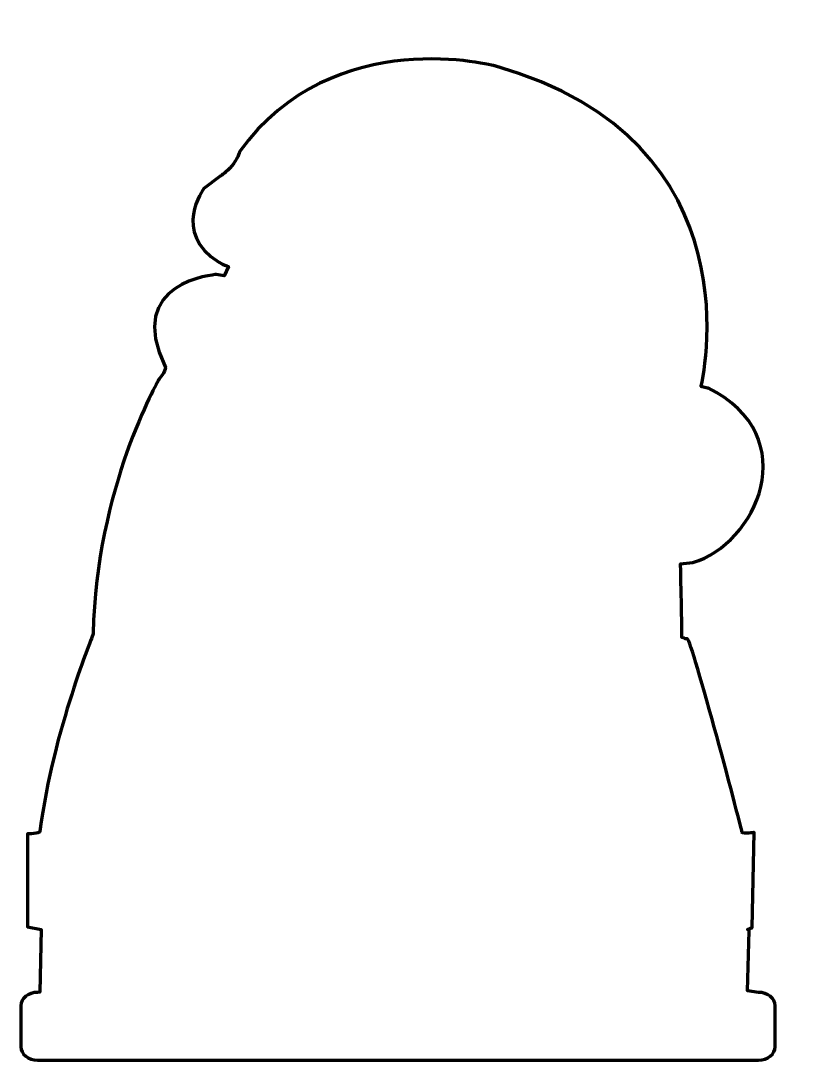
# Model space of a CAD drawing. Header units: centimetres. Extents: x -21475 to 14, y -21475 to 37.
# Drawn here: x -3.4 to 4.58, y 26.06 to 36.62 of the extents above; entities that cross this region are included whole.
import ezdxf

# ---------------------------------------------------------------- set-up
doc = ezdxf.new("R2010")
doc.units = ezdxf.units.CM
doc.header["$MEASUREMENT"] = 0
doc.layers.add('Layer 1', color=7, linetype='Continuous')

msp = doc.modelspace()

# ---------------------------------------------------------------- linework, layer by layer
at = {"layer": 'Layer 1', "color": 250, "lineweight": 120}
msp.add_open_spline([(4.26851, 26.19345), (4.26851, 26.11702), (4.19173, 26.0554), (4.09722, 26.0554), (4.09722, 26.0554), (4.09722, 26.0554), (-3.23031, 26.0554), (-3.23031, 26.0554), (-3.23031, 26.0554), (-3.32495, 26.0554), (-3.40148, 26.11702), (-3.40148, 26.19345), (-3.40148, 26.19345), (-3.40148, 26.19345), (-3.40148, 26.60722), (-3.40148, 26.60722), (-3.40148, 26.60722), (-3.40148, 26.68334), (-3.32495, 26.74521), (-3.23031, 26.74521), (-3.23031, 26.74521), (-3.23031, 26.74521), (-3.20699, 26.7467), (-3.20699, 26.7467), (-3.20699, 26.7467), (-3.20699, 26.7467), (-3.1954, 27.38523), (-3.1954, 27.38523), (-3.1954, 27.38523), (-3.1954, 27.38523), (-3.33196, 27.4123), (-3.33196, 27.4123), (-3.33196, 27.4123), (-3.33196, 27.4123), (-3.33196, 28.35536), (-3.33196, 28.35536), (-3.33196, 28.35536), (-3.33196, 28.35536), (-3.20699, 28.35536), (-3.20699, 28.38305), (-3.20699, 28.38305), (-3.06814, 29.43703), (-2.6654, 30.36622), (-2.6654, 30.39391), (-2.6654, 30.39391), (-2.63755, 31.86402), (-1.99883, 32.97344), (-1.99883, 32.97344), (-1.99883, 32.97344), (-1.99883, 32.97344), (-1.92937, 33.05662), (-1.92937, 33.09824), (-1.92937, 33.09824), (-2.35984, 33.972), (-1.41543, 34.0413), (-1.41543, 34.0413), (-1.41543, 34.0413), (-1.41543, 34.0413), (-1.33227, 34.02743), (-1.33227, 34.02743), (-1.33227, 34.02743), (-1.33227, 34.02743), (-1.29059, 34.12454), (-1.29059, 34.12454), (-1.29059, 34.12454), (-1.29059, 34.12454), (-1.27664, 34.11066), (-1.38778, 34.1661), (-1.38778, 34.1661), (-1.87381, 34.47124), (-1.54052, 34.915), (-1.54052, 34.915), (-1.54052, 34.915), (-1.54052, 34.915), (-1.37376, 35.03985), (-1.37376, 35.03985), (-1.37376, 35.03985), (-1.37376, 35.03985), (-1.33227, 35.06754), (-1.27664, 35.12303), (-1.27664, 35.12303), (-1.22114, 35.17852), (-1.17952, 35.2617), (-1.17952, 35.28951), (-1.17952, 35.28951), (-0.20734, 36.6209), (1.44524, 36.14933), (1.41739, 36.16321), (1.41739, 36.16321), (4.13927, 35.40037), (3.51438, 32.90414), (3.51438, 32.90414), (3.51438, 32.90414), (3.51438, 32.90414), (3.59767, 32.87639), (3.58372, 32.89026), (3.58372, 32.89026), (4.58362, 32.39102), (4.06987, 31.29535), (3.43103, 31.11506), (3.43103, 31.11506), (3.43103, 31.11506), (3.30607, 31.10119), (3.30607, 31.10119), (3.30607, 31.10119), (3.30607, 31.10119), (3.31996, 30.50489), (3.31996, 30.35235), (3.31996, 30.35235), (3.36157, 30.33848), (3.34774, 30.33848), (3.37552, 30.33848), (3.37552, 30.33848), (3.41714, 30.33848), (3.94484, 28.35536), (3.93101, 28.36911), (3.93101, 28.36911), (3.94484, 28.35536), (4.05598, 28.36911), (4.05598, 28.36911), (4.05598, 28.36911), (4.05598, 28.36911), (4.03464, 27.40567), (4.03464, 27.40567), (4.03464, 27.40567), (4.03464, 27.40567), (3.98646, 27.38455), (3.98646, 27.38455), (3.98646, 27.38455), (3.98646, 27.38455), (4.00457, 27.37149), (4.00457, 27.37149), (4.00457, 27.37149), (4.00457, 27.37149), (3.98646, 26.76045), (3.98646, 26.76045), (3.98646, 26.76045), (3.98646, 26.76045), (4.09722, 26.74521), (4.09722, 26.74521), (4.09722, 26.74521), (4.19173, 26.74521), (4.26851, 26.68334), (4.26851, 26.60722), (4.26851, 26.60722), (4.26851, 26.60722), (4.26851, 26.19345), (4.26851, 26.19345)], degree=3, knots=[0, 0, 0, 0, 0.02631579, 0.02631579, 0.02631579, 0.02631579, 0.05263158, 0.05263158, 0.05263158, 0.05263158, 0.07894737, 0.07894737, 0.07894737, 0.07894737, 0.10526316, 0.10526316, 0.10526316, 0.10526316, 0.13157895, 0.13157895, 0.13157895, 0.13157895, 0.15789474, 0.15789474, 0.15789474, 0.15789474, 0.18421053, 0.18421053, 0.18421053, 0.18421053, 0.21052632, 0.21052632, 0.21052632, 0.21052632, 0.23684211, 0.23684211, 0.23684211, 0.23684211, 0.26315789, 0.26315789, 0.26315789, 0.26315789, 0.28947368, 0.28947368, 0.28947368, 0.28947368, 0.31578947, 0.31578947, 0.31578947, 0.31578947, 0.34210526, 0.34210526, 0.34210526, 0.34210526, 0.36842105, 0.36842105, 0.36842105, 0.36842105, 0.39473684, 0.39473684, 0.39473684, 0.39473684, 0.42105263, 0.42105263, 0.42105263, 0.42105263, 0.44736842, 0.44736842, 0.44736842, 0.44736842, 0.47368421, 0.47368421, 0.47368421, 0.47368421, 0.5, 0.5, 0.5, 0.5, 0.52631579, 0.52631579, 0.52631579, 0.52631579, 0.55263158, 0.55263158, 0.55263158, 0.55263158, 0.57894737, 0.57894737, 0.57894737, 0.57894737, 0.60526316, 0.60526316, 0.60526316, 0.60526316, 0.63157895, 0.63157895, 0.63157895, 0.63157895, 0.65789474, 0.65789474, 0.65789474, 0.65789474, 0.68421053, 0.68421053, 0.68421053, 0.68421053, 0.71052632, 0.71052632, 0.71052632, 0.71052632, 0.73684211, 0.73684211, 0.73684211, 0.73684211, 0.76315789, 0.76315789, 0.76315789, 0.76315789, 0.78947368, 0.78947368, 0.78947368, 0.78947368, 0.81578947, 0.81578947, 0.81578947, 0.81578947, 0.84210526, 0.84210526, 0.84210526, 0.84210526, 0.86842105, 0.86842105, 0.86842105, 0.86842105, 0.89473684, 0.89473684, 0.89473684, 0.89473684, 0.92105263, 0.92105263, 0.92105263, 0.92105263, 0.94736842, 0.94736842, 0.94736842, 0.94736842, 1, 1, 1, 1], dxfattribs=at)
msp.add_open_spline([(4.26851, 26.19345), (4.26851, 26.11702), (4.19173, 26.0554), (4.09722, 26.0554), (4.09722, 26.0554), (4.09722, 26.0554), (-3.23031, 26.0554), (-3.23031, 26.0554), (-3.23031, 26.0554), (-3.32495, 26.0554), (-3.40148, 26.11702), (-3.40148, 26.19345), (-3.40148, 26.19345), (-3.40148, 26.19345), (-3.40148, 26.60722), (-3.40148, 26.60722), (-3.40148, 26.60722), (-3.40148, 26.68334), (-3.32495, 26.74521), (-3.23031, 26.74521), (-3.23031, 26.74521), (-3.23031, 26.74521), (-3.20699, 26.7467), (-3.20699, 26.7467), (-3.20699, 26.7467), (-3.20699, 26.7467), (-3.1954, 27.38523), (-3.1954, 27.38523), (-3.1954, 27.38523), (-3.1954, 27.38523), (-3.33196, 27.4123), (-3.33196, 27.4123), (-3.33196, 27.4123), (-3.33196, 27.4123), (-3.33196, 28.35536), (-3.33196, 28.35536), (-3.33196, 28.35536), (-3.33196, 28.35536), (-3.20699, 28.35536), (-3.20699, 28.38305), (-3.20699, 28.38305), (-3.06814, 29.43703), (-2.6654, 30.36622), (-2.6654, 30.39391), (-2.6654, 30.39391), (-2.63755, 31.86402), (-1.99883, 32.97344), (-1.99883, 32.97344), (-1.99883, 32.97344), (-1.99883, 32.97344), (-1.92937, 33.05662), (-1.92937, 33.09824), (-1.92937, 33.09824), (-2.35984, 33.972), (-1.41543, 34.0413), (-1.41543, 34.0413), (-1.41543, 34.0413), (-1.41543, 34.0413), (-1.33227, 34.02743), (-1.33227, 34.02743), (-1.33227, 34.02743), (-1.33227, 34.02743), (-1.29059, 34.12454), (-1.29059, 34.12454), (-1.29059, 34.12454), (-1.29059, 34.12454), (-1.27664, 34.11066), (-1.38778, 34.1661), (-1.38778, 34.1661), (-1.87381, 34.47124), (-1.54052, 34.915), (-1.54052, 34.915), (-1.54052, 34.915), (-1.54052, 34.915), (-1.37376, 35.03985), (-1.37376, 35.03985), (-1.37376, 35.03985), (-1.37376, 35.03985), (-1.33227, 35.06754), (-1.27664, 35.12303), (-1.27664, 35.12303), (-1.22114, 35.17852), (-1.17952, 35.2617), (-1.17952, 35.28951), (-1.17952, 35.28951), (-0.20734, 36.6209), (1.44524, 36.14933), (1.41739, 36.16321), (1.41739, 36.16321), (4.13927, 35.40037), (3.51438, 32.90414), (3.51438, 32.90414), (3.51438, 32.90414), (3.51438, 32.90414), (3.59767, 32.87639), (3.58372, 32.89026), (3.58372, 32.89026), (4.58362, 32.39102), (4.06987, 31.29535), (3.43103, 31.11506), (3.43103, 31.11506), (3.43103, 31.11506), (3.30607, 31.10119), (3.30607, 31.10119), (3.30607, 31.10119), (3.30607, 31.10119), (3.31996, 30.50489), (3.31996, 30.35235), (3.31996, 30.35235), (3.36157, 30.33848), (3.34774, 30.33848), (3.37552, 30.33848), (3.37552, 30.33848), (3.41714, 30.33848), (3.94484, 28.35536), (3.93101, 28.36911), (3.93101, 28.36911), (3.94484, 28.35536), (4.05598, 28.36911), (4.05598, 28.36911), (4.05598, 28.36911), (4.05598, 28.36911), (4.03464, 27.40567), (4.03464, 27.40567), (4.03464, 27.40567), (4.03464, 27.40567), (3.98646, 27.38455), (3.98646, 27.38455), (3.98646, 27.38455), (3.98646, 27.38455), (4.00457, 27.37149), (4.00457, 27.37149), (4.00457, 27.37149), (4.00457, 27.37149), (3.98646, 26.76045), (3.98646, 26.76045), (3.98646, 26.76045), (3.98646, 26.76045), (4.09722, 26.74521), (4.09722, 26.74521), (4.09722, 26.74521), (4.19173, 26.74521), (4.26851, 26.68334), (4.26851, 26.60722), (4.26851, 26.60722), (4.26851, 26.60722), (4.26851, 26.19345), (4.26851, 26.19345)], degree=3, knots=[0, 0, 0, 0, 0.02631579, 0.02631579, 0.02631579, 0.02631579, 0.05263158, 0.05263158, 0.05263158, 0.05263158, 0.07894737, 0.07894737, 0.07894737, 0.07894737, 0.10526316, 0.10526316, 0.10526316, 0.10526316, 0.13157895, 0.13157895, 0.13157895, 0.13157895, 0.15789474, 0.15789474, 0.15789474, 0.15789474, 0.18421053, 0.18421053, 0.18421053, 0.18421053, 0.21052632, 0.21052632, 0.21052632, 0.21052632, 0.23684211, 0.23684211, 0.23684211, 0.23684211, 0.26315789, 0.26315789, 0.26315789, 0.26315789, 0.28947368, 0.28947368, 0.28947368, 0.28947368, 0.31578947, 0.31578947, 0.31578947, 0.31578947, 0.34210526, 0.34210526, 0.34210526, 0.34210526, 0.36842105, 0.36842105, 0.36842105, 0.36842105, 0.39473684, 0.39473684, 0.39473684, 0.39473684, 0.42105263, 0.42105263, 0.42105263, 0.42105263, 0.44736842, 0.44736842, 0.44736842, 0.44736842, 0.47368421, 0.47368421, 0.47368421, 0.47368421, 0.5, 0.5, 0.5, 0.5, 0.52631579, 0.52631579, 0.52631579, 0.52631579, 0.55263158, 0.55263158, 0.55263158, 0.55263158, 0.57894737, 0.57894737, 0.57894737, 0.57894737, 0.60526316, 0.60526316, 0.60526316, 0.60526316, 0.63157895, 0.63157895, 0.63157895, 0.63157895, 0.65789474, 0.65789474, 0.65789474, 0.65789474, 0.68421053, 0.68421053, 0.68421053, 0.68421053, 0.71052632, 0.71052632, 0.71052632, 0.71052632, 0.73684211, 0.73684211, 0.73684211, 0.73684211, 0.76315789, 0.76315789, 0.76315789, 0.76315789, 0.78947368, 0.78947368, 0.78947368, 0.78947368, 0.81578947, 0.81578947, 0.81578947, 0.81578947, 0.84210526, 0.84210526, 0.84210526, 0.84210526, 0.86842105, 0.86842105, 0.86842105, 0.86842105, 0.89473684, 0.89473684, 0.89473684, 0.89473684, 0.92105263, 0.92105263, 0.92105263, 0.92105263, 0.94736842, 0.94736842, 0.94736842, 0.94736842, 1, 1, 1, 1], dxfattribs=at)
msp.add_open_spline([(4.26851, 26.19345), (4.26851, 26.11702), (4.19173, 26.0554), (4.09722, 26.0554), (4.09722, 26.0554), (4.09722, 26.0554), (-3.23031, 26.0554), (-3.23031, 26.0554), (-3.23031, 26.0554), (-3.32495, 26.0554), (-3.40148, 26.11702), (-3.40148, 26.19345), (-3.40148, 26.19345), (-3.40148, 26.19345), (-3.40148, 26.60722), (-3.40148, 26.60722), (-3.40148, 26.60722), (-3.40148, 26.68334), (-3.32495, 26.74521), (-3.23031, 26.74521), (-3.23031, 26.74521), (-3.23031, 26.74521), (-3.20699, 26.7467), (-3.20699, 26.7467), (-3.20699, 26.7467), (-3.20699, 26.7467), (-3.1954, 27.38523), (-3.1954, 27.38523), (-3.1954, 27.38523), (-3.1954, 27.38523), (-3.33196, 27.4123), (-3.33196, 27.4123), (-3.33196, 27.4123), (-3.33196, 27.4123), (-3.33196, 28.35536), (-3.33196, 28.35536), (-3.33196, 28.35536), (-3.33196, 28.35536), (-3.20699, 28.35536), (-3.20699, 28.38305), (-3.20699, 28.38305), (-3.06814, 29.43703), (-2.6654, 30.36622), (-2.6654, 30.39391), (-2.6654, 30.39391), (-2.63755, 31.86402), (-1.99883, 32.97344), (-1.99883, 32.97344), (-1.99883, 32.97344), (-1.99883, 32.97344), (-1.92937, 33.05662), (-1.92937, 33.09824), (-1.92937, 33.09824), (-2.35984, 33.972), (-1.41543, 34.0413), (-1.41543, 34.0413), (-1.41543, 34.0413), (-1.41543, 34.0413), (-1.33227, 34.02743), (-1.33227, 34.02743), (-1.33227, 34.02743), (-1.33227, 34.02743), (-1.29059, 34.12454), (-1.29059, 34.12454), (-1.29059, 34.12454), (-1.29059, 34.12454), (-1.27664, 34.11066), (-1.38778, 34.1661), (-1.38778, 34.1661), (-1.87381, 34.47124), (-1.54052, 34.915), (-1.54052, 34.915), (-1.54052, 34.915), (-1.54052, 34.915), (-1.37376, 35.03985), (-1.37376, 35.03985), (-1.37376, 35.03985), (-1.37376, 35.03985), (-1.33227, 35.06754), (-1.27664, 35.12303), (-1.27664, 35.12303), (-1.22114, 35.17852), (-1.17952, 35.2617), (-1.17952, 35.28951), (-1.17952, 35.28951), (-0.20734, 36.6209), (1.44524, 36.14933), (1.41739, 36.16321), (1.41739, 36.16321), (4.13927, 35.40037), (3.51438, 32.90414), (3.51438, 32.90414), (3.51438, 32.90414), (3.51438, 32.90414), (3.59767, 32.87639), (3.58372, 32.89026), (3.58372, 32.89026), (4.58362, 32.39102), (4.06987, 31.29535), (3.43103, 31.11506), (3.43103, 31.11506), (3.43103, 31.11506), (3.30607, 31.10119), (3.30607, 31.10119), (3.30607, 31.10119), (3.30607, 31.10119), (3.31996, 30.50489), (3.31996, 30.35235), (3.31996, 30.35235), (3.36157, 30.33848), (3.34774, 30.33848), (3.37552, 30.33848), (3.37552, 30.33848), (3.41714, 30.33848), (3.94484, 28.35536), (3.93101, 28.36911), (3.93101, 28.36911), (3.94484, 28.35536), (4.05598, 28.36911), (4.05598, 28.36911), (4.05598, 28.36911), (4.05598, 28.36911), (4.03464, 27.40567), (4.03464, 27.40567), (4.03464, 27.40567), (4.03464, 27.40567), (3.98646, 27.38455), (3.98646, 27.38455), (3.98646, 27.38455), (3.98646, 27.38455), (4.00457, 27.37149), (4.00457, 27.37149), (4.00457, 27.37149), (4.00457, 27.37149), (3.98646, 26.76045), (3.98646, 26.76045), (3.98646, 26.76045), (3.98646, 26.76045), (4.09722, 26.74521), (4.09722, 26.74521), (4.09722, 26.74521), (4.19173, 26.74521), (4.26851, 26.68334), (4.26851, 26.60722), (4.26851, 26.60722), (4.26851, 26.60722), (4.26851, 26.19345), (4.26851, 26.19345)], degree=3, knots=[0, 0, 0, 0, 0.02631579, 0.02631579, 0.02631579, 0.02631579, 0.05263158, 0.05263158, 0.05263158, 0.05263158, 0.07894737, 0.07894737, 0.07894737, 0.07894737, 0.10526316, 0.10526316, 0.10526316, 0.10526316, 0.13157895, 0.13157895, 0.13157895, 0.13157895, 0.15789474, 0.15789474, 0.15789474, 0.15789474, 0.18421053, 0.18421053, 0.18421053, 0.18421053, 0.21052632, 0.21052632, 0.21052632, 0.21052632, 0.23684211, 0.23684211, 0.23684211, 0.23684211, 0.26315789, 0.26315789, 0.26315789, 0.26315789, 0.28947368, 0.28947368, 0.28947368, 0.28947368, 0.31578947, 0.31578947, 0.31578947, 0.31578947, 0.34210526, 0.34210526, 0.34210526, 0.34210526, 0.36842105, 0.36842105, 0.36842105, 0.36842105, 0.39473684, 0.39473684, 0.39473684, 0.39473684, 0.42105263, 0.42105263, 0.42105263, 0.42105263, 0.44736842, 0.44736842, 0.44736842, 0.44736842, 0.47368421, 0.47368421, 0.47368421, 0.47368421, 0.5, 0.5, 0.5, 0.5, 0.52631579, 0.52631579, 0.52631579, 0.52631579, 0.55263158, 0.55263158, 0.55263158, 0.55263158, 0.57894737, 0.57894737, 0.57894737, 0.57894737, 0.60526316, 0.60526316, 0.60526316, 0.60526316, 0.63157895, 0.63157895, 0.63157895, 0.63157895, 0.65789474, 0.65789474, 0.65789474, 0.65789474, 0.68421053, 0.68421053, 0.68421053, 0.68421053, 0.71052632, 0.71052632, 0.71052632, 0.71052632, 0.73684211, 0.73684211, 0.73684211, 0.73684211, 0.76315789, 0.76315789, 0.76315789, 0.76315789, 0.78947368, 0.78947368, 0.78947368, 0.78947368, 0.81578947, 0.81578947, 0.81578947, 0.81578947, 0.84210526, 0.84210526, 0.84210526, 0.84210526, 0.86842105, 0.86842105, 0.86842105, 0.86842105, 0.89473684, 0.89473684, 0.89473684, 0.89473684, 0.92105263, 0.92105263, 0.92105263, 0.92105263, 0.94736842, 0.94736842, 0.94736842, 0.94736842, 1, 1, 1, 1], dxfattribs=at)

doc.saveas('drawing.dxf')
